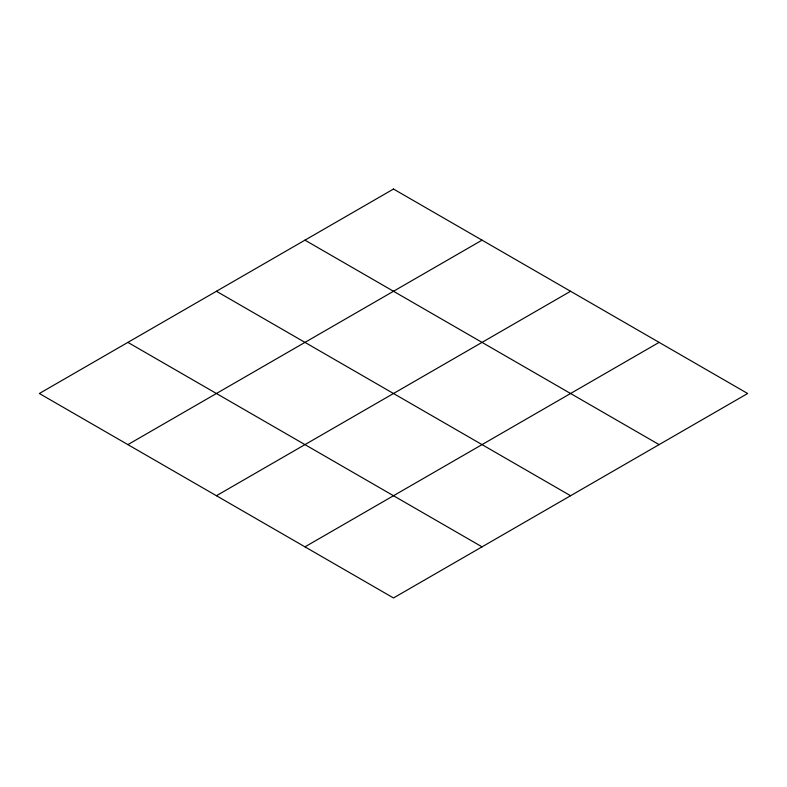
<?xml version="1.0" encoding="UTF-8"?>
<svg xmlns="http://www.w3.org/2000/svg" width="787" height="787" viewBox="0 0 787 787"><rect width="100%" height="100%" fill="white"/><g stroke="black" fill="none" stroke-linecap="round" stroke-linejoin="round"><path stroke-width="1.18" d="M127.888 444.616L482.038 240.153M216.425 495.731L570.575 291.269M304.962 546.847L659.112 342.384M304.962 240.153L659.112 444.616M216.425 291.269L570.575 495.731M127.888 342.384L482.038 546.847M393.5 189.037L39.35 393.5L393.5 597.963L747.65 393.5L393.5 189.037"/></g></svg>
